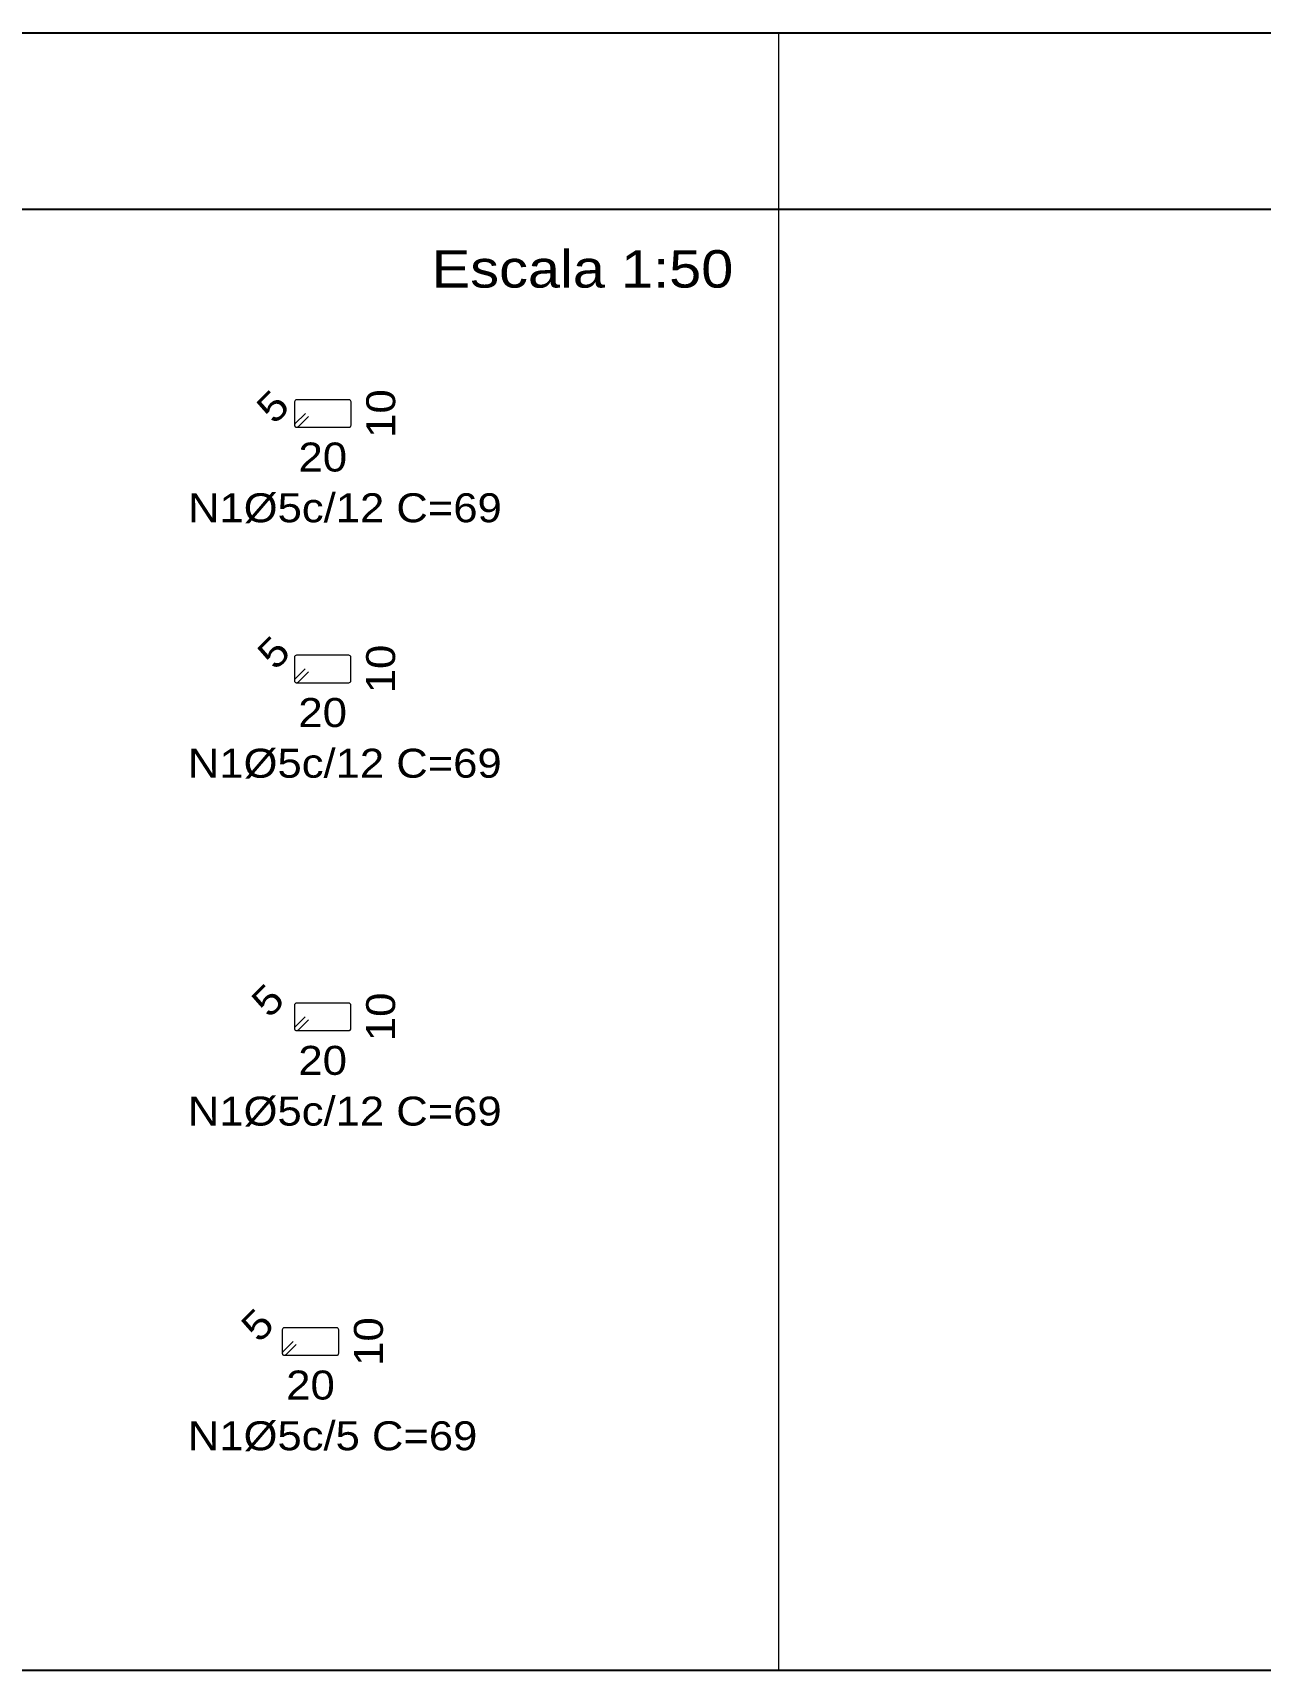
# Model space of a CAD drawing. Header units: centimetres. Extents: x 1386 to 1561, y 365 to 425.
# Drawn here: x 1496.76 to 1505.23, y 388.61 to 399.91 of the extents above; entities that cross this region are included whole.
import ezdxf
from ezdxf.enums import TextEntityAlignment as Align

# ---------------------------------------------------------------- set-up
doc = ezdxf.new("R2010")
doc.units = ezdxf.units.CM
for name, color, linetype, lineweight in [('ARM_TRANSVERSAL_Ø5', 120, 'Continuous', 9), ('CORTE_LINHAS_DA_TABELA_DE_DETALHE', 7, 'Continuous', 9), ('DT-Textos', 7, 'Continuous', 5)]:
    doc.layers.add(name, color=color, linetype=linetype, lineweight=lineweight)
doc.styles.get("Standard").update_dxf_attribs({"font": 'arial.ttf'})

msp = doc.modelspace()

# ---------------------------------------------------------------- linework, layer by layer
for p, q in [((1479.067, 399.9102), (1503.5152, 399.9102)), ((1503.5152, 399.9102), (1542.167, 399.9102)), ((1479.1196, 398.6933), (1542.167, 398.6933)), ((1479.067, 388.6129), (1542.1145, 388.6129))]:
    msp.add_line(p, q)
at = {"layer": 'ARM_TRANSVERSAL_Ø5'}
for points in [[(1498.6403, 397.2842), (1498.5681, 397.2117), (1498.5668, 397.2097), (1498.5659, 397.2075), (1498.5654, 397.2053), (1498.5652, 397.2029), (1498.5655, 397.2), (1498.5663, 397.1972), (1498.5677, 397.1946), (1498.5696, 397.1923), (1498.5719, 397.1904), (1498.5745, 397.189), (1498.5773, 397.1882), (1498.5802, 397.1879), (1498.9402, 397.1879), (1498.9459, 397.189), (1498.9508, 397.1923), (1498.954, 397.1972), (1498.9552, 397.2029), (1498.9552, 397.3629), (1498.954, 397.3686), (1498.9508, 397.3735), (1498.9459, 397.3768), (1498.9402, 397.3779), (1498.5802, 397.3779), (1498.5745, 397.3768), (1498.5696, 397.3735), (1498.5663, 397.3686), (1498.5652, 397.3629), (1498.5652, 397.2029), (1498.5655, 397.2), (1498.5663, 397.1972), (1498.5677, 397.1946), (1498.5696, 397.1923), (1498.5719, 397.1904), (1498.5745, 397.189), (1498.5773, 397.1882), (1498.5802, 397.1879), (1498.5831, 397.1882), (1498.5859, 397.189), (1498.5885, 397.1904), (1498.5908, 397.1923), (1498.6615, 397.263)], [(1498.6395, 395.5219), (1498.5673, 395.4494), (1498.566, 395.4474), (1498.5651, 395.4452), (1498.5646, 395.4429), (1498.5644, 395.4405), (1498.5647, 395.4376), (1498.5656, 395.4348), (1498.5669, 395.4322), (1498.5688, 395.4299), (1498.5711, 395.4281), (1498.5737, 395.4267), (1498.5765, 395.4258), (1498.5794, 395.4255), (1498.9394, 395.4255), (1498.9452, 395.4267), (1498.95, 395.4299), (1498.9533, 395.4348), (1498.9544, 395.4405), (1498.9544, 395.6005), (1498.9533, 395.6063), (1498.95, 395.6112), (1498.9452, 395.6144), (1498.9394, 395.6155), (1498.5794, 395.6155), (1498.5737, 395.6144), (1498.5688, 395.6112), (1498.5656, 395.6063), (1498.5644, 395.6005), (1498.5644, 395.4405), (1498.5647, 395.4376), (1498.5656, 395.4348), (1498.5669, 395.4322), (1498.5688, 395.4299), (1498.5711, 395.4281), (1498.5737, 395.4267), (1498.5765, 395.4258), (1498.5794, 395.4255), (1498.5823, 395.4258), (1498.5852, 395.4267), (1498.5877, 395.4281), (1498.59, 395.4299), (1498.6607, 395.5007)], [(1498.6395, 393.1219), (1498.5673, 393.0494), (1498.566, 393.0474), (1498.5651, 393.0452), (1498.5646, 393.0429), (1498.5644, 393.0405), (1498.5647, 393.0376), (1498.5656, 393.0348), (1498.5669, 393.0322), (1498.5688, 393.0299), (1498.5711, 393.0281), (1498.5737, 393.0267), (1498.5765, 393.0258), (1498.5794, 393.0255), (1498.9394, 393.0255), (1498.9452, 393.0267), (1498.95, 393.0299), (1498.9533, 393.0348), (1498.9544, 393.0405), (1498.9544, 393.2005), (1498.9533, 393.2063), (1498.95, 393.2112), (1498.9452, 393.2144), (1498.9394, 393.2155), (1498.5794, 393.2155), (1498.5737, 393.2144), (1498.5688, 393.2112), (1498.5656, 393.2063), (1498.5644, 393.2005), (1498.5644, 393.0405), (1498.5647, 393.0376), (1498.5656, 393.0348), (1498.5669, 393.0322), (1498.5688, 393.0299), (1498.5711, 393.0281), (1498.5737, 393.0267), (1498.5765, 393.0258), (1498.5794, 393.0255), (1498.5823, 393.0258), (1498.5852, 393.0267), (1498.5877, 393.0281), (1498.59, 393.0299), (1498.6607, 393.1007)], [(1498.5555, 390.8819), (1498.4833, 390.8094), (1498.482, 390.8074), (1498.4811, 390.8052), (1498.4806, 390.8029), (1498.4804, 390.8005), (1498.4807, 390.7976), (1498.4816, 390.7948), (1498.4829, 390.7922), (1498.4848, 390.7899), (1498.4871, 390.7881), (1498.4897, 390.7867), (1498.4925, 390.7858), (1498.4954, 390.7855), (1498.8554, 390.7855), (1498.8612, 390.7867), (1498.866, 390.7899), (1498.8693, 390.7948), (1498.8704, 390.8005), (1498.8704, 390.9605), (1498.8693, 390.9663), (1498.866, 390.9712), (1498.8612, 390.9744), (1498.8554, 390.9755), (1498.4954, 390.9755), (1498.4897, 390.9744), (1498.4848, 390.9712), (1498.4816, 390.9663), (1498.4804, 390.9605), (1498.4804, 390.8005), (1498.4807, 390.7976), (1498.4816, 390.7948), (1498.4829, 390.7922), (1498.4848, 390.7899), (1498.4871, 390.7881), (1498.4897, 390.7867), (1498.4925, 390.7858), (1498.4954, 390.7855), (1498.4983, 390.7858), (1498.5012, 390.7867), (1498.5037, 390.7881), (1498.506, 390.7899), (1498.5767, 390.8607)]]:
    msp.add_lwpolyline(points, dxfattribs=at)
at = {"layer": 'CORTE_LINHAS_DA_TABELA_DE_DETALHE'}
for p, q in [((1501.9057, 399.9102), (1501.9057, 388.6129)), ((1479.1196, 398.6933), (1542.167, 398.6933))]:
    msp.add_line(p, q, dxfattribs=at)

# ---------------------------------------------------------------- texts
at = {"layer": 'DT-Textos'}
for s, height, width, p, p2 in [('Escala 1:50', 0.258475, 1.103264, (1499.512, 398.1517), (1501.5938, 398.1517)), ('20', 0.2, 1.081159, (1498.5922, 396.8829), (1498.9282, 396.8829)), ('N1%%c5c/12 C=69', 0.2, 1.076903, (1497.8297, 396.5329), (1499.9957, 396.5329)), ('20', 0.2, 1.081159, (1498.5914, 395.1205), (1498.9274, 395.1205)), ('N1%%c5c/12 C=69', 0.2, 1.076903, (1497.8289, 394.7705), (1499.9949, 394.7705)), ('20', 0.2, 1.081159, (1498.5914, 392.7205), (1498.9274, 392.7205)), ('N1%%c5c/12 C=69', 0.2, 1.076903, (1497.8289, 392.3705), (1499.9949, 392.3705)), ('20', 0.2, 1.081159, (1498.5074, 390.4805), (1498.8434, 390.4805)), ('N1%%c5c/5 C=69', 0.2, 1.076547, (1497.8289, 390.1305), (1499.8269, 390.1305))]:
    msp.add_text(s, height=height, dxfattribs=dict(at, width=width)).set_placement(p, p2, align=Align.FIT)
at = {"layer": 'DT-Textos', "width": 1.081159}
for s, rotation, p, p2 in [('5', 45, (1498.4259, 397.2014), (1498.5447, 397.3202)), ('10', 90, (1499.2602, 397.1149), (1499.2602, 397.4509)), ('5', 45, (1498.432, 395.5049), (1498.5508, 395.6237)), ('10', 90, (1499.2594, 395.3525), (1499.2594, 395.6885)), ('5', 45, (1498.3911, 393.1049), (1498.5099, 393.2237)), ('10', 90, (1499.2594, 392.9525), (1499.2594, 393.2885)), ('5', 45, (1498.3202, 390.8649), (1498.439, 390.9837)), ('10', 90, (1499.1754, 390.7125), (1499.1754, 391.0485))]:
    msp.add_text(s, height=0.2, rotation=rotation, dxfattribs=at).set_placement(p, p2, align=Align.FIT)

doc.saveas('drawing.dxf')
